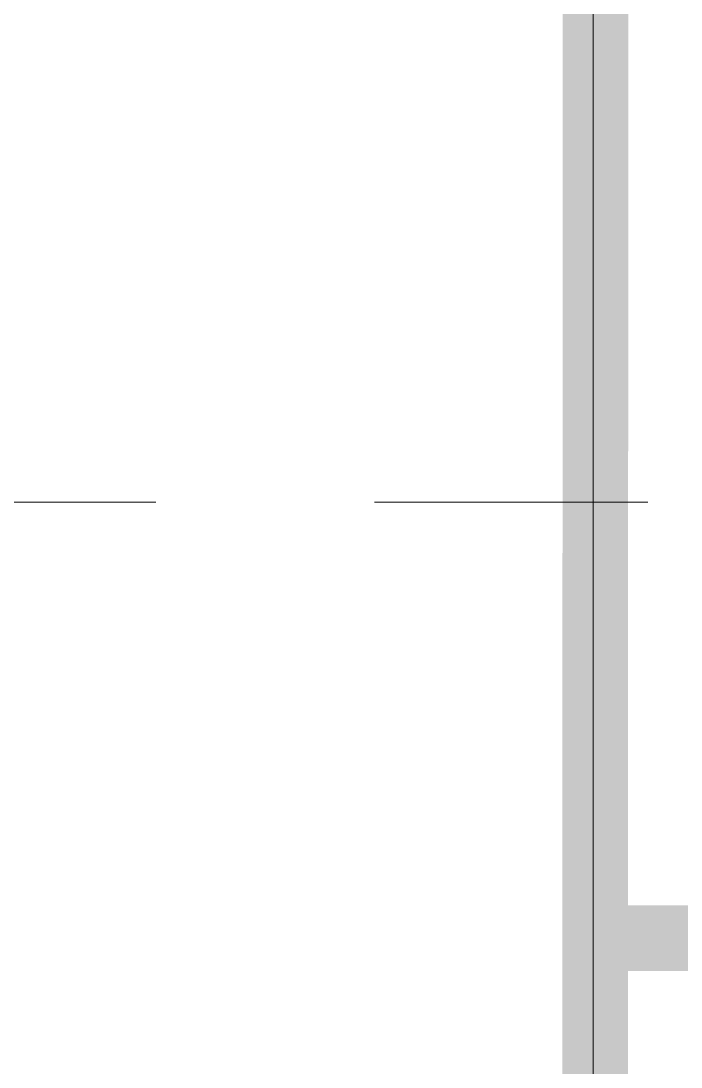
# Model space of a CAD drawing. Header units: metres. Extents: x 8 to 2416, y -346 to 476.
# Drawn here: x 223.6502 to 223.952, y -241.4948 to -241.0162 of the extents above; entities that cross this region are included whole.
import ezdxf

# ---------------------------------------------------------------- set-up
doc = ezdxf.new("R2010")
doc.units = ezdxf.units.M
doc.linetypes.add('0', pattern=[0])
doc.linetypes.add('HIDDEN2', pattern=[0.1875, 0.125, -0.0625])
doc.layers.get('0').update_dxf_attribs({"color": 250, "linetype": '0', "lineweight": 20})
doc.layers.add('A-WALL', color=250, linetype='Continuous', lineweight=20)
doc.layers.add('baños', color=140, linetype='Continuous', lineweight=0)
doc.layers.add('REVESTIMIENTO EXTERIOR', color=7, linetype='Continuous', lineweight=5, true_color=0xffdebd)
doc.layers.add('Techos 1', color=7, linetype='HIDDEN2', lineweight=9, true_color=0x42391a)
doc.styles.get("Standard").update_dxf_attribs({"font": 'arial.ttf', "height": 0.1875})

# ---------------------------------------------------------------- blocks, each defined once
blk = doc.blocks.new('PL BASE 2N NASAS 09')
at = {"layer": 'A-WALL'}
blk.add_line((173.94755, -21.60171), (173.94755, -23.89673), dxfattribs=at)
at = {"layer": 'Techos 1'}
blk.add_line((163.94755, -22.21177), (176.09755, -22.21177), dxfattribs=at)
at = {"layer": 'baños', "linetype": 'Continuous', "flags": 8}
for tag, p in [('MODELNUMBER', (167.1329, -5.63062, 0)), ('TRADENAME', (167.1329, -5.63066, 0)), ('PRODUCT', (167.1329, -5.6307, 0)), ('MATERIAL', (167.1329, -5.63074, 0)), ('MODELNUMBER', (168.30765, -5.63062, 0)), ('TRADENAME', (168.30765, -5.63066, 0)), ('PRODUCT', (168.30765, -5.6307, 0)), ('MATERIAL', (168.30765, -5.63074, 0))]:
    blk.add_attdef(tag, p, '', height=0.0000254, rotation=180.0001, dxfattribs=at)
blk = doc.blocks.new('PL MUEBLES 2N NASAS 09')
blk.add_blockref('PL BASE 2N NASAS 09', (49.91428, 62.71701))

msp = doc.modelspace()

# ---------------------------------------------------------------- linework, layer by layer
at = {"layer": 'REVESTIMIENTO EXTERIOR', "color": 30, "true_color": 0xf8991e, "const_width": 0.03}
msp.add_lwpolyline([(223.91264, -241.6747), (223.913, -240.64463, 0.376555), (223.86182, -240.58631), (221.91182, -240.58631)], format="xyb", dxfattribs=at)
msp.add_lwpolyline([(223.91182, -240.83586), (224.01182, -240.83586), (224.01182, -241.43586), (223.91182, -241.43586)], dxfattribs=at)

# ---------------------------------------------------------------- block references
at = {"layer": 'REVESTIMIENTO EXTERIOR', "color": 30, "true_color": 0xf8991e}
msp.add_blockref('PL MUEBLES 2N NASAS 09', (0.05, -281.74161), dxfattribs=at)

doc.saveas('drawing.dxf')
